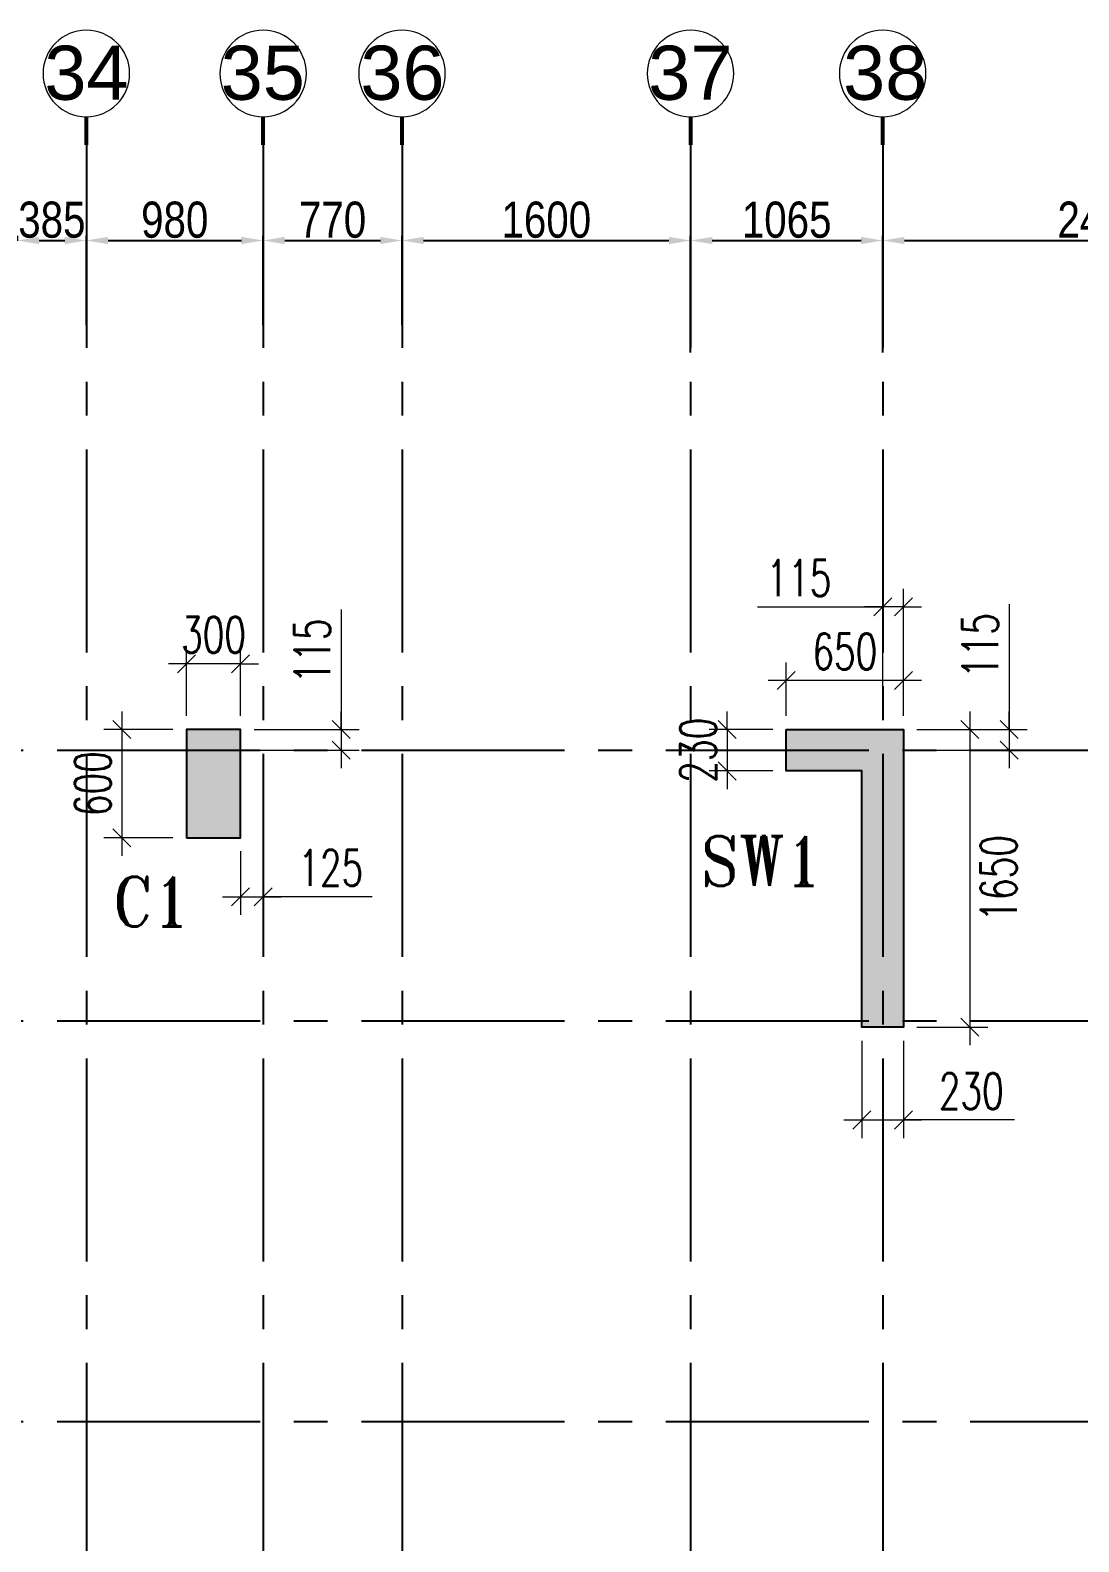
# Model space of a CAD drawing. Header units: millimetres. Extents: x 1123469 to 1752051, y -126924 to 196924.
# Drawn here: x 1426169 to 1431983, y -6975 to 1401 of the extents above; entities that cross this region are included whole.
import ezdxf
from ezdxf.enums import TextEntityAlignment as Align

# ---------------------------------------------------------------- set-up
doc = ezdxf.new("R2010")
doc.units = ezdxf.units.MM
doc.header["$LTSCALE"] = 500
doc.header["$MEASUREMENT"] = 0
doc.header["$PDMODE"] = 34
for name, pattern in [('CONTINOUS', [0]), ('DASHDOT', [1, 0.5, -0.25, 0, -0.25]), ('Site$0$CENTER2', [1.125, 0.75, -0.125, 0.125, -0.125])]:
    doc.linetypes.add(name, pattern=pattern)
doc.layers.get('Defpoints').update_dxf_attribs({"lineweight": 0})
for name, color, linetype, lineweight in [('COL. NO.', 1, 'DASHDOT', 15), ('CUT OUT', 1, 'Continuous', 13), ('dim-M', 1, 'Continuous', 15), ('GRID NO.', 7, 'Continuous', 20), ('TOWER COL HATCH', 253, 'Continuous', 20)]:
    doc.layers.add(name, color=color, linetype=linetype, lineweight=lineweight)
for name, color, linetype in [('GLASS', 5, 'Continuous'), ('GRID', 7, 'Continuous'), ('GRID DIM', 7, 'Continuous'), ('TOWER AREA COLUMN.', 6, 'Continuous')]:
    doc.layers.add(name, color=color, linetype=linetype)
doc.styles.add('2MM', font='romans.shx', dxfattribs={"width": 0.7})
doc.styles.add('D50', font='arial.ttf', dxfattribs={"width": 0.8})
doc.styles.add('ROMANT', font='romant__.ttf', dxfattribs={"width": 0.9, "height": 600})
doc.dimstyles.new('INNER DIM', dxfattribs={"dimtxt": 200, "dimasz": 120, "dimexe": 25, "dimexo": 25, "dimgap": 12, "dimtad": 1, "dimdec": 0, "dimrnd": 5, "dimzin": 0, "dimdsep": 46, "dimtxsty": 'D50', "dimcen": 0.09, "dimdle": 25, "dimclrt": 6, "dimadec": 0, "dimazin": 0, "dimtfac": 1, "dimtdec": 0, "dimtofl": 0, "dimtmove": 1, "dimatfit": 3, "dimfxl": 75, "dimtolj": 1, "dimtzin": 0, "dimarcsym": 0})
doc.dimstyles.new('RAJESH', dxfattribs={"dimtxt": 200, "dimasz": 180, "dimexe": 100, "dimexo": 250, "dimgap": 50, "dimtad": 2, "dimdec": 0, "dimzin": 1, "dimdsep": 46, "dimtxsty": '2MM', "dimblk": 'OBLIQUE', "dimcen": 0, "dimdle": 100, "dimclrd": 1, "dimclre": 1, "dimclrt": 3, "dimadec": 0, "dimazin": 0, "dimtfac": 1, "dimtdec": 0, "dimtix": 1, "dimtmove": 2, "dimatfit": 3, "dimfxl": 1, "dimtolj": 1, "dimlwd": -1, "dimarcsym": 0})

# ---------------------------------------------------------------- blocks, each defined once
blk = doc.blocks.new('GRID MARK')
at = {"layer": 'GRID NO.', "const_width": 50}
blk.add_lwpolyline([(0, -541), (0, -891)], dxfattribs=at)
at = {"layer": 'GRID NO.'}
blk.add_circle((0, 0), 541, dxfattribs=at)
at = {"layer": 'GRID NO.', "style": 'D50', "width": 0.8}
blk.add_attdef('Y1', text='', height=500, dxfattribs=at).set_placement((-33, -267), align=Align.CENTER)
blk = doc.blocks.new('*D39')
at = {"layer": 'Defpoints', "color": 0, "linetype": 'Continuous', "transparency": 16777216}
for p in [(1426480.6, 258393.3), (1426098.1, 257899.3), (1426480.6, 257899.3)]:
    blk.add_point(p, dxfattribs=at)
at = {"layer": 'GRID DIM', "color": 0, "linetype": 'Continuous', "lineweight": -2, "transparency": 16777216}
for p, q in [((1426098.1, 257924.3), (1426098.1, 258418.3)), ((1426480.6, 257924.3), (1426480.6, 258418.3))]:
    blk.add_line(p, q, dxfattribs=at)
at = {"layer": 'GRID DIM', "linetype": 'Continuous', "lineweight": -2, "transparency": 16777216}
blk.add_line((1426218.1, 258393.3), (1426360.6, 258393.3), dxfattribs=at)
at = {"layer": 'GRID DIM', "linetype": 'Continuous', "transparency": 16777216}
for points in [[(1426218.1, 258413.3), (1426218.1, 258373.3), (1426098.1, 258393.3)], [(1426360.6, 258413.3), (1426360.6, 258373.3), (1426480.6, 258393.3)]]:
    blk.add_solid(points, dxfattribs=at)
at = {"layer": 'GRID DIM', "linetype": 'Continuous', "transparency": 16777216, "insert": (1426289.4, 258507.5), "char_height": 200, "attachment_point": 5, "style": 'D50'}
blk.add_mtext('\\A1;385', dxfattribs=at)
blk = doc.blocks.new('*D40')
at = {"layer": 'Defpoints', "color": 0, "linetype": 'Continuous', "transparency": 16777216}
for p in [(1427460.6, 258393.3), (1426480.6, 257899.3), (1427460.6, 257899.3)]:
    blk.add_point(p, dxfattribs=at)
at = {"layer": 'GRID DIM', "color": 0, "linetype": 'Continuous', "lineweight": -2, "transparency": 16777216}
for p, q in [((1426480.6, 257924.3), (1426480.6, 258418.3)), ((1427460.6, 257924.3), (1427460.6, 258418.3))]:
    blk.add_line(p, q, dxfattribs=at)
at = {"layer": 'GRID DIM', "linetype": 'Continuous', "lineweight": -2, "transparency": 16777216}
blk.add_line((1426600.6, 258393.3), (1427340.6, 258393.3), dxfattribs=at)
at = {"layer": 'GRID DIM', "linetype": 'Continuous', "transparency": 16777216}
for points in [[(1426600.6, 258413.3), (1426600.6, 258373.3), (1426480.6, 258393.3)], [(1427340.6, 258413.3), (1427340.6, 258373.3), (1427460.6, 258393.3)]]:
    blk.add_solid(points, dxfattribs=at)
at = {"layer": 'GRID DIM', "linetype": 'Continuous', "transparency": 16777216, "insert": (1426970.6, 258507.4), "char_height": 200, "attachment_point": 5, "style": 'D50'}
blk.add_mtext('\\A1;980', dxfattribs=at)
blk = doc.blocks.new('*D41')
at = {"layer": 'Defpoints', "color": 0, "linetype": 'Continuous', "transparency": 16777216}
for p in [(1428230.6, 258393.3), (1427460.6, 257899.3), (1428230.6, 257899.3)]:
    blk.add_point(p, dxfattribs=at)
at = {"layer": 'GRID DIM', "color": 0, "linetype": 'Continuous', "lineweight": -2, "transparency": 16777216}
for p, q in [((1427460.6, 257924.3), (1427460.6, 258418.3)), ((1428230.6, 257924.3), (1428230.6, 258418.3))]:
    blk.add_line(p, q, dxfattribs=at)
at = {"layer": 'GRID DIM', "linetype": 'Continuous', "lineweight": -2, "transparency": 16777216}
blk.add_line((1427580.6, 258393.3), (1428110.6, 258393.3), dxfattribs=at)
at = {"layer": 'GRID DIM', "linetype": 'Continuous', "transparency": 16777216}
for points in [[(1427580.6, 258413.3), (1427580.6, 258373.3), (1427460.6, 258393.3)], [(1428110.6, 258413.3), (1428110.6, 258373.3), (1428230.6, 258393.3)]]:
    blk.add_solid(points, dxfattribs=at)
at = {"layer": 'GRID DIM', "linetype": 'Continuous', "transparency": 16777216, "insert": (1427845.6, 258507.4), "char_height": 200, "attachment_point": 5, "style": 'D50'}
blk.add_mtext('\\A1;770', dxfattribs=at)
blk = doc.blocks.new('*D42')
at = {"layer": 'Defpoints', "color": 0, "linetype": 'Continuous', "transparency": 16777216}
for p in [(1429830.6, 258393.3), (1428230.6, 257899.3), (1429830.6, 257747.4)]:
    blk.add_point(p, dxfattribs=at)
at = {"layer": 'GRID DIM', "color": 0, "linetype": 'Continuous', "lineweight": -2, "transparency": 16777216}
for p, q in [((1428230.6, 257924.3), (1428230.6, 258418.3)), ((1429830.6, 257772.4), (1429830.6, 258418.3))]:
    blk.add_line(p, q, dxfattribs=at)
at = {"layer": 'GRID DIM', "linetype": 'Continuous', "lineweight": -2, "transparency": 16777216}
blk.add_line((1428350.6, 258393.3), (1429710.6, 258393.3), dxfattribs=at)
at = {"layer": 'GRID DIM', "linetype": 'Continuous', "transparency": 16777216}
for points in [[(1428350.6, 258413.3), (1428350.6, 258373.3), (1428230.6, 258393.3)], [(1429710.6, 258413.3), (1429710.6, 258373.3), (1429830.6, 258393.3)]]:
    blk.add_solid(points, dxfattribs=at)
at = {"layer": 'GRID DIM', "linetype": 'Continuous', "transparency": 16777216, "insert": (1429030.6, 258507.4), "char_height": 200, "attachment_point": 5, "style": 'D50'}
blk.add_mtext('\\A1;1600', dxfattribs=at)
blk = doc.blocks.new('*D43')
at = {"layer": 'Defpoints', "color": 0, "linetype": 'Continuous', "transparency": 16777216}
for p in [(1430895.6, 258393.3), (1429830.6, 257747.4), (1430895.6, 257747.4)]:
    blk.add_point(p, dxfattribs=at)
at = {"layer": 'GRID DIM', "color": 0, "linetype": 'Continuous', "lineweight": -2, "transparency": 16777216}
for p, q in [((1429830.6, 257772.4), (1429830.6, 258418.3)), ((1430895.6, 257772.4), (1430895.6, 258418.3))]:
    blk.add_line(p, q, dxfattribs=at)
at = {"layer": 'GRID DIM', "linetype": 'Continuous', "lineweight": -2, "transparency": 16777216}
blk.add_line((1429950.6, 258393.3), (1430775.6, 258393.3), dxfattribs=at)
at = {"layer": 'GRID DIM', "linetype": 'Continuous', "transparency": 16777216}
for points in [[(1429950.6, 258413.3), (1429950.6, 258373.3), (1429830.6, 258393.3)], [(1430775.6, 258413.3), (1430775.6, 258373.3), (1430895.6, 258393.3)]]:
    blk.add_solid(points, dxfattribs=at)
at = {"layer": 'GRID DIM', "linetype": 'Continuous', "transparency": 16777216, "insert": (1430363.1, 258507.4), "char_height": 200, "attachment_point": 5, "style": 'D50'}
blk.add_mtext('\\A1;1065', dxfattribs=at)
blk = doc.blocks.new('*D44')
at = {"layer": 'Defpoints', "color": 0, "linetype": 'Continuous', "transparency": 16777216}
for p in [(1433330.6, 258393.3), (1430895.6, 257747.4), (1433330.6, 257747.4)]:
    blk.add_point(p, dxfattribs=at)
at = {"layer": 'GRID DIM', "color": 0, "linetype": 'Continuous', "lineweight": -2, "transparency": 16777216}
for p, q in [((1430895.6, 257772.4), (1430895.6, 258418.3)), ((1433330.6, 257772.4), (1433330.6, 258418.3))]:
    blk.add_line(p, q, dxfattribs=at)
at = {"layer": 'GRID DIM', "linetype": 'Continuous', "lineweight": -2, "transparency": 16777216}
blk.add_line((1431015.6, 258393.3), (1433210.6, 258393.3), dxfattribs=at)
at = {"layer": 'GRID DIM', "linetype": 'Continuous', "transparency": 16777216}
for points in [[(1431015.6, 258413.3), (1431015.6, 258373.3), (1430895.6, 258393.3)], [(1433210.6, 258413.3), (1433210.6, 258373.3), (1433330.6, 258393.3)]]:
    blk.add_solid(points, dxfattribs=at)
at = {"layer": 'GRID DIM', "linetype": 'Continuous', "transparency": 16777216, "insert": (1432113.1, 258507.5), "char_height": 200, "attachment_point": 5, "style": 'D50'}
blk.add_mtext('\\A1;2435', dxfattribs=at)
blk = doc.blocks.new('3tgra')
at = {"layer": 'TOWER COL HATCH'}
h = blk.add_hatch(color=253, dxfattribs=at)
h.dxf.hatch_style = 1
h.paths.add_polyline_path([(1377380.6, 95141.6), (1376730.6, 95141.6), (1376730.6, 93491.6), (1376960.6, 93491.6), (1376960.6, 94911.6), (1377380.6, 94911.6)])
h = blk.add_hatch(color=253, dxfattribs=at)
h.dxf.hatch_style = 1
h.paths.add_polyline_path([(1380705.6, 94541.6), (1380405.6, 94541.6), (1380405.6, 95141.6), (1380705.6, 95141.6)])
at = {"layer": 'TOWER AREA COLUMN.', "color": 4}
blk.add_lwpolyline([(1377380.6, 95141.6), (1376730.6, 95141.6), (1376730.6, 93491.6), (1376960.6, 93491.6), (1376960.6, 94911.6), (1377380.6, 94911.6), (1377380.6, 95141.6)], dxfattribs=at)
blk.add_lwpolyline([(1380705.6, 94541.6), (1380405.6, 94541.6), (1380405.6, 95141.6), (1380705.6, 95141.6)], close=True, dxfattribs=at)
blk = doc.blocks.new('_Oblique')
at = {"color": 0, "linetype": 'ByBlock', "lineweight": -2}
blk.add_line((-0.5, -0.5), (0.5, 0.5), dxfattribs=at)
blk = doc.blocks.new('*D1510')
at = {"layer": 'Defpoints', "color": 0, "ltscale": 100, "transparency": 16777216}
for p in [(1430360.6, 95413.1), (1430360.6, 95141.6), (1431010.6, 95141.6)]:
    blk.add_point(p, dxfattribs=at)
at = {"layer": 'dim-M', "color": 1, "lineweight": -2, "ltscale": 100, "transparency": 16777216}
for p, q in [((1430360.6, 95216.6), (1430360.6, 95513.1)), ((1431010.6, 95216.6), (1431010.6, 95513.1))]:
    blk.add_line(p, q, dxfattribs=at)
at = {"layer": 'dim-M', "color": 1, "ltscale": 100, "transparency": 16777216}
blk.add_line((1431110.6, 95413.1), (1430260.6, 95413.1), dxfattribs=at)
at = {"layer": 'dim-M', "color": 1, "ltscale": 100, "transparency": 16777216, "xscale": 100, "yscale": 100, "zscale": 100, "rotation": 180}
blk.add_blockref('_Oblique', (1430360.6, 95413.1), dxfattribs=at)
at = {"layer": 'dim-M', "color": 1, "ltscale": 100, "transparency": 16777216, "xscale": 100, "yscale": 100, "zscale": 100}
blk.add_blockref('_Oblique', (1431010.6, 95413.1), dxfattribs=at)
at = {"layer": 'dim-M', "color": 3, "ltscale": 100, "transparency": 16777216, "insert": (1430685.6, 95573.1), "char_height": 200, "attachment_point": 5, "style": '2MM'}
blk.add_mtext('\\A1;650', dxfattribs=at)
blk = doc.blocks.new('*D1511')
at = {"layer": 'Defpoints', "color": 0, "ltscale": 100, "transparency": 16777216}
for p in [(1430360.6, 95141.6), (1430033.1, 94911.6), (1430360.6, 94911.6)]:
    blk.add_point(p, dxfattribs=at)
at = {"layer": 'dim-M', "color": 1, "ltscale": 100, "transparency": 16777216}
for p, q in [((1430033.1, 95141.6), (1430033.1, 95241.6)), ((1430033.1, 95141.6), (1430033.1, 94911.6)), ((1430033.1, 94911.6), (1430033.1, 94811.6))]:
    blk.add_line(p, q, dxfattribs=at)
at = {"layer": 'dim-M', "color": 1, "lineweight": -2, "ltscale": 100, "transparency": 16777216}
for p, q in [((1430285.6, 95141.6), (1429933.1, 95141.6)), ((1430285.6, 94911.6), (1429933.1, 94911.6))]:
    blk.add_line(p, q, dxfattribs=at)
at = {"layer": 'dim-M', "color": 1, "ltscale": 100, "transparency": 16777216, "xscale": 100, "yscale": 100, "zscale": 100}
for p, rotation in [((1430033.1, 95141.6), 270), ((1430033.1, 94911.6), 90)]:
    blk.add_blockref('_Oblique', p, dxfattribs=dict(at, rotation=rotation))
at = {"layer": 'dim-M', "color": 3, "ltscale": 100, "transparency": 16777216, "insert": (1429873.1, 95026.6), "char_height": 200, "attachment_point": 5, "rotation": 90, "style": '2MM'}
blk.add_mtext('\\A1;230', dxfattribs=at)
blk = doc.blocks.new('*D1512')
at = {"layer": 'Defpoints', "color": 0, "ltscale": 100, "transparency": 16777216}
for p in [(1430780.6, 93491.6), (1431010.6, 93491.6), (1431010.6, 92977.6)]:
    blk.add_point(p, dxfattribs=at)
at = {"layer": 'dim-M', "color": 1, "lineweight": -2, "ltscale": 100, "transparency": 16777216}
for p, q in [((1430780.6, 93416.6), (1430780.6, 92877.6)), ((1431010.6, 93416.6), (1431010.6, 92877.6))]:
    blk.add_line(p, q, dxfattribs=at)
at = {"layer": 'dim-M', "color": 1, "ltscale": 100, "transparency": 16777216}
for p, q in [((1430680.6, 92977.6), (1431110.6, 92977.6)), ((1431626.5, 92977.6), (1431010.6, 92977.6))]:
    blk.add_line(p, q, dxfattribs=at)
at = {"layer": 'dim-M', "color": 1, "ltscale": 100, "transparency": 16777216, "xscale": 100, "yscale": 100, "zscale": 100, "rotation": 180}
blk.add_blockref('_Oblique', (1430780.6, 92977.6), dxfattribs=at)
at = {"layer": 'dim-M', "color": 1, "ltscale": 100, "transparency": 16777216, "xscale": 100, "yscale": 100, "zscale": 100}
blk.add_blockref('_Oblique', (1431010.6, 92977.6), dxfattribs=at)
at = {"layer": 'dim-M', "color": 3, "ltscale": 100, "transparency": 16777216, "insert": (1431386.5, 93137.6), "char_height": 200, "attachment_point": 5, "style": '2MM'}
blk.add_mtext('\\A1;230', dxfattribs=at)
blk = doc.blocks.new('*D1513')
at = {"layer": 'Defpoints', "color": 0, "ltscale": 100, "transparency": 16777216}
for p in [(1431010.6, 95141.6), (1431010.6, 93491.6), (1431378.6, 93491.6)]:
    blk.add_point(p, dxfattribs=at)
at = {"layer": 'dim-M', "color": 1, "ltscale": 100, "transparency": 16777216}
blk.add_line((1431378.6, 95241.6), (1431378.6, 93391.6), dxfattribs=at)
at = {"layer": 'dim-M', "color": 1, "lineweight": -2, "ltscale": 100, "transparency": 16777216}
for p, q in [((1431085.6, 95141.6), (1431478.6, 95141.6)), ((1431085.6, 93491.6), (1431478.6, 93491.6))]:
    blk.add_line(p, q, dxfattribs=at)
at = {"layer": 'dim-M', "color": 1, "ltscale": 100, "transparency": 16777216, "xscale": 100, "yscale": 100, "zscale": 100}
for p, rotation in [((1431378.6, 95141.6), 90), ((1431378.6, 93491.6), 270)]:
    blk.add_blockref('_Oblique', p, dxfattribs=dict(at, rotation=rotation))
at = {"layer": 'dim-M', "color": 3, "ltscale": 100, "transparency": 16777216, "insert": (1431538.6, 94316.6), "char_height": 200, "attachment_point": 5, "rotation": 90, "style": '2MM'}
blk.add_mtext('\\A1;1650', dxfattribs=at)
blk = doc.blocks.new('*D1514')
at = {"layer": 'Defpoints', "color": 0, "ltscale": 100, "transparency": 16777216}
for p in [(1431010.6, 95141.6), (1431010.6, 95026.6), (1431596.5, 95026.6)]:
    blk.add_point(p, dxfattribs=at)
at = {"layer": 'dim-M', "color": 1, "ltscale": 100, "transparency": 16777216}
for p, q in [((1431596.5, 95836.6), (1431596.5, 95141.6)), ((1431596.5, 95141.6), (1431596.5, 95241.6)), ((1431596.5, 95141.6), (1431596.5, 95026.6)), ((1431596.5, 95141.6), (1431596.5, 95026.6)), ((1431596.5, 95026.6), (1431596.5, 94926.6))]:
    blk.add_line(p, q, dxfattribs=at)
at = {"layer": 'dim-M', "color": 1, "lineweight": -2, "ltscale": 100, "transparency": 16777216}
for p, q in [((1431085.6, 95141.6), (1431696.5, 95141.6)), ((1431085.6, 95026.6), (1431696.5, 95026.6))]:
    blk.add_line(p, q, dxfattribs=at)
at = {"layer": 'dim-M', "color": 1, "ltscale": 100, "transparency": 16777216, "xscale": 100, "yscale": 100, "zscale": 100}
for p, rotation in [((1431596.5, 95141.6), 270), ((1431596.5, 95026.6), 90)]:
    blk.add_blockref('_Oblique', p, dxfattribs=dict(at, rotation=rotation))
at = {"layer": 'dim-M', "color": 3, "ltscale": 100, "transparency": 16777216, "insert": (1431436.5, 95606.6), "char_height": 200, "attachment_point": 5, "rotation": 90, "style": '2MM'}
blk.add_mtext('\\A1;115', dxfattribs=at)
blk = doc.blocks.new('*D1515')
at = {"layer": 'Defpoints', "color": 0, "ltscale": 100, "transparency": 16777216}
for p in [(1430895.6, 95820.8), (1430895.6, 95141.6), (1431010.6, 95141.6)]:
    blk.add_point(p, dxfattribs=at)
at = {"layer": 'dim-M', "color": 1, "lineweight": -2, "ltscale": 100, "transparency": 16777216}
for p, q in [((1430895.6, 95216.6), (1430895.6, 95920.8)), ((1431010.6, 95216.6), (1431010.6, 95920.8))]:
    blk.add_line(p, q, dxfattribs=at)
at = {"layer": 'dim-M', "color": 1, "ltscale": 100, "transparency": 16777216}
for p, q in [((1430201, 95820.8), (1430895.6, 95820.8)), ((1430895.6, 95820.8), (1430795.6, 95820.8)), ((1431010.6, 95820.8), (1430895.6, 95820.8)), ((1431010.6, 95820.8), (1430895.6, 95820.8)), ((1431010.6, 95820.8), (1431110.6, 95820.8))]:
    blk.add_line(p, q, dxfattribs=at)
at = {"layer": 'dim-M', "color": 1, "ltscale": 100, "transparency": 16777216, "xscale": 100, "yscale": 100, "zscale": 100}
blk.add_blockref('_Oblique', (1430895.6, 95820.8), dxfattribs=at)
at = {"layer": 'dim-M', "color": 1, "ltscale": 100, "transparency": 16777216, "xscale": 100, "yscale": 100, "zscale": 100, "rotation": 180}
blk.add_blockref('_Oblique', (1431010.6, 95820.8), dxfattribs=at)
at = {"layer": 'dim-M', "color": 3, "ltscale": 100, "transparency": 16777216, "insert": (1430431, 95980.8), "char_height": 200, "attachment_point": 5, "style": '2MM'}
blk.add_mtext('\\A1;115', dxfattribs=at)
blk = doc.blocks.new('*D1516')
at = {"layer": 'Defpoints', "color": 0, "ltscale": 100, "transparency": 16777216}
for p in [(1427035.6, 95506), (1427035.6, 95141.6), (1427335.6, 95141.6)]:
    blk.add_point(p, dxfattribs=at)
at = {"layer": 'dim-M', "color": 1, "lineweight": -2, "ltscale": 100, "transparency": 16777216}
for p, q in [((1427035.6, 95216.6), (1427035.6, 95606)), ((1427335.6, 95216.6), (1427335.6, 95606))]:
    blk.add_line(p, q, dxfattribs=at)
at = {"layer": 'dim-M', "color": 1, "ltscale": 100, "transparency": 16777216}
for p, q in [((1427035.6, 95506), (1426935.6, 95506)), ((1427335.6, 95506), (1427035.6, 95506)), ((1427335.6, 95506), (1427435.6, 95506))]:
    blk.add_line(p, q, dxfattribs=at)
at = {"layer": 'dim-M', "color": 1, "ltscale": 100, "transparency": 16777216, "xscale": 100, "yscale": 100, "zscale": 100}
blk.add_blockref('_Oblique', (1427035.6, 95506), dxfattribs=at)
at = {"layer": 'dim-M', "color": 1, "ltscale": 100, "transparency": 16777216, "xscale": 100, "yscale": 100, "zscale": 100, "rotation": 180}
blk.add_blockref('_Oblique', (1427335.6, 95506), dxfattribs=at)
at = {"layer": 'dim-M', "color": 3, "ltscale": 100, "transparency": 16777216, "insert": (1427185.6, 95666), "char_height": 200, "attachment_point": 5, "style": '2MM'}
blk.add_mtext('\\A1;300', dxfattribs=at)
blk = doc.blocks.new('*D1517')
at = {"layer": 'Defpoints', "color": 0, "ltscale": 100, "transparency": 16777216}
for p in [(1427035.6, 95141.6), (1426676.9, 94541.6), (1427035.6, 94541.6)]:
    blk.add_point(p, dxfattribs=at)
at = {"layer": 'dim-M', "color": 1, "ltscale": 100, "transparency": 16777216}
blk.add_line((1426676.9, 95241.6), (1426676.9, 94441.6), dxfattribs=at)
at = {"layer": 'dim-M', "color": 1, "lineweight": -2, "ltscale": 100, "transparency": 16777216}
for p, q in [((1426960.6, 95141.6), (1426576.9, 95141.6)), ((1426960.6, 94541.6), (1426576.9, 94541.6))]:
    blk.add_line(p, q, dxfattribs=at)
at = {"layer": 'dim-M', "color": 1, "ltscale": 100, "transparency": 16777216, "xscale": 100, "yscale": 100, "zscale": 100}
for p, rotation in [((1426676.9, 95141.6), 90), ((1426676.9, 94541.6), 270)]:
    blk.add_blockref('_Oblique', p, dxfattribs=dict(at, rotation=rotation))
at = {"layer": 'dim-M', "color": 3, "ltscale": 100, "transparency": 16777216, "insert": (1426516.9, 94841.6), "char_height": 200, "attachment_point": 5, "rotation": 90, "style": '2MM'}
blk.add_mtext('\\A1;600', dxfattribs=at)
blk = doc.blocks.new('*D1518')
at = {"layer": 'Defpoints', "color": 0, "ltscale": 100, "transparency": 16777216}
for p in [(1427335.6, 95141.6), (1427335.6, 95026.6), (1427892.8, 95026.6)]:
    blk.add_point(p, dxfattribs=at)
at = {"layer": 'dim-M', "color": 1, "ltscale": 100, "transparency": 16777216}
for p, q in [((1427892.8, 95806.7), (1427892.8, 95141.6)), ((1427892.8, 95141.6), (1427892.8, 95241.6)), ((1427892.8, 95141.6), (1427892.8, 95026.6)), ((1427892.8, 95141.6), (1427892.8, 95026.6)), ((1427892.8, 95026.6), (1427892.8, 94926.6))]:
    blk.add_line(p, q, dxfattribs=at)
at = {"layer": 'dim-M', "color": 1, "lineweight": -2, "ltscale": 100, "transparency": 16777216}
for p, q in [((1427410.6, 95141.6), (1427992.8, 95141.6)), ((1427410.6, 95026.6), (1427992.8, 95026.6))]:
    blk.add_line(p, q, dxfattribs=at)
at = {"layer": 'dim-M', "color": 1, "ltscale": 100, "transparency": 16777216, "xscale": 100, "yscale": 100, "zscale": 100}
for p, rotation in [((1427892.8, 95141.6), 270), ((1427892.8, 95026.6), 90)]:
    blk.add_blockref('_Oblique', p, dxfattribs=dict(at, rotation=rotation))
at = {"layer": 'dim-M', "color": 3, "ltscale": 100, "transparency": 16777216, "insert": (1427732.8, 95576.7), "char_height": 200, "attachment_point": 5, "rotation": 90, "style": '2MM'}
blk.add_mtext('\\A1;115', dxfattribs=at)
blk = doc.blocks.new('*D1519')
at = {"layer": 'Defpoints', "color": 0, "ltscale": 100, "transparency": 16777216}
for p in [(1427335.6, 94541.6), (1427460.6, 94541.6), (1427460.6, 94214.5)]:
    blk.add_point(p, dxfattribs=at)
at = {"layer": 'dim-M', "color": 1, "lineweight": -2, "ltscale": 100, "transparency": 16777216}
for p, q in [((1427335.6, 94466.6), (1427335.6, 94114.5)), ((1427460.6, 94466.6), (1427460.6, 94114.5))]:
    blk.add_line(p, q, dxfattribs=at)
at = {"layer": 'dim-M', "color": 1, "ltscale": 100, "transparency": 16777216}
for p, q in [((1427235.6, 94214.5), (1427560.6, 94214.5)), ((1428065.7, 94214.5), (1427460.6, 94214.5))]:
    blk.add_line(p, q, dxfattribs=at)
at = {"layer": 'dim-M', "color": 1, "ltscale": 100, "transparency": 16777216, "xscale": 100, "yscale": 100, "zscale": 100, "rotation": 180}
blk.add_blockref('_Oblique', (1427335.6, 94214.5), dxfattribs=at)
at = {"layer": 'dim-M', "color": 1, "ltscale": 100, "transparency": 16777216, "xscale": 100, "yscale": 100, "zscale": 100}
blk.add_blockref('_Oblique', (1427460.6, 94214.5), dxfattribs=at)
at = {"layer": 'dim-M', "color": 3, "ltscale": 100, "transparency": 16777216, "insert": (1427835.7, 94374.5), "char_height": 200, "attachment_point": 5, "style": '2MM'}
blk.add_mtext('\\A1;125', dxfattribs=at)
blk = doc.blocks.new('EEE')
at = {"layer": 'GRID', "color": 16, "linetype": 'Site$0$CENTER2', "ltscale": 3}
for points in [[(1426480.6, 258923.2), (1426480.6, 223711.9)], [(1427460.6, 258923.2), (1427460.6, 223711.9)], [(1428230.6, 258923.2), (1428230.6, 223711.9)], [(1429830.6, 258923.2), (1429830.6, 223711.9)], [(1430895.6, 258923.2), (1430895.6, 223711.9)], [(1363880.9, 255568.6), (1442964.5, 255568.6)], [(1363880.9, 254068.6), (1442964.5, 254068.6)], [(1363880.9, 251848.8), (1442964.5, 251848.8)]]:
    blk.add_lwpolyline(points, dxfattribs=at)
at = {"layer": 'GRID NO.'}
ref = blk.add_blockref('GRID MARK', (1426480.6, 259318.5), dxfattribs=dict(at, xscale=-0.4435200000032785, yscale=0.4435200000032785, zscale=0.4435200000032785))
ref.add_attrib('Y1', '34', dxfattribs={"height": 300, "style": 'D50'}).set_placement((1426481, 259172.9), align=Align.CENTER)
ref = blk.add_blockref('GRID MARK', (1427460.6, 259318.5), dxfattribs=dict(at, xscale=-0.4435200000032785, yscale=0.4435200000032785, zscale=0.4435200000032785))
ref.add_attrib('Y1', '35', dxfattribs={"height": 300, "style": 'D50'}).set_placement((1427458.8, 259172.9), align=Align.CENTER)
ref = blk.add_blockref('GRID MARK', (1428230.6, 259318.5), dxfattribs=dict(at, xscale=-0.4435200000032785, yscale=0.4435200000032785, zscale=0.4435200000032785))
ref.add_attrib('Y1', '36', dxfattribs={"height": 300, "style": 'D50'}).set_placement((1428233.1, 259172.9), align=Align.CENTER)
ref = blk.add_blockref('GRID MARK', (1429830.6, 259318.5), dxfattribs=dict(at, xscale=-0.4435200000032785, yscale=0.4435200000032785, zscale=0.4435200000032785))
ref.add_attrib('Y1', '37', dxfattribs={"height": 300, "style": 'D50'}).set_placement((1429829, 259172.9), align=Align.CENTER)
ref = blk.add_blockref('GRID MARK', (1430895.6, 259318.5), dxfattribs=dict(at, xscale=-0.4435200000032785, yscale=0.4435200000032785, zscale=0.4435200000032785))
ref.add_attrib('Y1', '38', dxfattribs={"height": 300, "style": 'D50'}).set_placement((1430909.5, 259172.9), align=Align.CENTER)
at = {"layer": 'GRID DIM', "color": 0, "linetype": 'Continuous'}
for base, p1, p2, picture, middle in [((1426480.630713, 258393.277289), (1426098.130711, 257899.328633), (1426480.630713, 257899.328633), '*D39', (1426289.380712, 258507.460099)), ((1427460.6, 258393.3), (1426480.6, 257899.3), (1427460.6, 257899.3), '*D40', (1426970.6, 258507.4)), ((1428230.6, 258393.3), (1427460.6, 257899.3), (1428230.6, 257899.3), '*D41', (1427845.6, 258507.4)), ((1429830.6, 258393.3), (1428230.6, 257899.3), (1429830.6, 257747.4), '*D42', (1429030.6, 258507.4)), ((1430895.6, 258393.3), (1429830.6, 257747.4), (1430895.6, 257747.4), '*D43', (1430363.1, 258507.4)), ((1433330.6, 258393.3), (1430895.6, 257747.4), (1433330.6, 257747.4), '*D44', (1432113.1, 258507.5))]:
    dim = blk.add_linear_dim(base=base, p1=p1, p2=p2, dimstyle='INNER DIM', override={"dimclrd": 256, "dimclrt": 256}, dxfattribs=at)
    dim.commit()
    dim.dimension.update_dxf_attribs({"geometry": picture, "text_midpoint": middle})
blk = doc.blocks.new('G012')
at = {"layer": 'COL. NO.', "color": 7, "linetype": 'CONTINOUS', "style": 'ROMANT', "width": 0.9}
blk.add_text('SW1', height=275, dxfattribs=at).set_placement((1429886.5, 94274.7, 0))
at = {"layer": 'COL. NO.', "color": 4, "linetype": 'CONTINOUS', "style": 'ROMANT', "width": 0.9}
blk.add_text('C1', height=275, dxfattribs=at).set_placement((1426626.3, 94050.4, 0))
at = {"layer": 'dim-M', "ltscale": 100}
for base, p1, p2, angle, picture, middle in [((1430895.6, 95820.8), (1431010.6, 95141.6), (1430895.6, 95141.6), 180, '*D1515', (1430431, 95787.2)), ((1431596.5, 95026.6), (1431010.6, 95141.6), (1431010.6, 95026.6), 90, '*D1514', (1431607.6, 95606.6)), ((1427892.8, 95026.6), (1427335.6, 95141.6), (1427335.6, 95026.6), 90, '*D1518', (1427952.8, 95576.7)), ((1427460.6, 94214.5), (1427335.6, 94541.6), (1427460.6, 94541.6), 180, '*D1519', (1427835.7, 94194.2)), ((1431010.6, 92977.6), (1430780.6, 93491.6), (1431010.6, 93491.6), 180, '*D1512', (1431386.5, 92762.9))]:
    dim = blk.add_linear_dim(base=base, p1=p1, p2=p2, angle=angle, dimstyle='RAJESH', override={"dimasz": 100, "dimexo": 75, "dimgap": 60, "dimtmove": 1}, dxfattribs=at)
    dim.commit()
    dim.dimension.update_dxf_attribs({"geometry": picture, "text_midpoint": middle, "dimtype": 128})
for base, p1, p2, angle, override, picture, middle in [((1427035.6, 95506), (1427335.6, 95141.6), (1427035.6, 95141.6), 180, {"dimtxt": 200, "dimasz": 100, "dimexo": 75, "dimgap": 60, "dimtmove": 1}, '*D1516', (1427185.6, 95666)), ((1430360.6, 95413.1), (1431010.6, 95141.6), (1430360.6, 95141.6), 180, {"dimasz": 100, "dimexo": 75, "dimgap": 60, "dimtmove": 1}, '*D1510', (1430685.6, 95573.1)), ((1426676.9, 94541.6), (1427035.6, 95141.6), (1427035.6, 94541.6), 90, {"dimasz": 100, "dimexo": 75, "dimgap": 60, "dimtmove": 1}, '*D1517', (1426516.9, 94841.6)), ((1430033.1, 94911.6), (1430360.6, 95141.6), (1430360.6, 94911.6), 90, {"dimasz": 100, "dimexo": 75, "dimgap": 60, "dimtmove": 1}, '*D1511', (1429873.1, 95026.6)), ((1431378.6, 93491.6), (1431010.6, 95141.6), (1431010.6, 93491.6), 90, {"dimasz": 100, "dimexo": 75, "dimgap": 60, "dimtmove": 1}, '*D1513', (1431538.6, 94316.6))]:
    dim = blk.add_linear_dim(base=base, p1=p1, p2=p2, angle=angle, dimstyle='RAJESH', override=override, dxfattribs=at)
    dim.commit()
    dim.dimension.update_dxf_attribs({"geometry": picture, "text_midpoint": middle})

msp = doc.modelspace()

# ---------------------------------------------------------------- block references
at = {"layer": 'CUT OUT', "color": 4, "xscale": -1}
msp.add_blockref('3tgra', (2807741.3, -97615.5), dxfattribs=at)
at = {"layer": 'dim-M', "color": 4}
msp.add_blockref('G012', (0, -97615.5), dxfattribs=at)
at = {"layer": 'GLASS', "color": 4}
msp.add_blockref('EEE', (0, -258157.5), dxfattribs=at)

doc.saveas('drawing.dxf')
